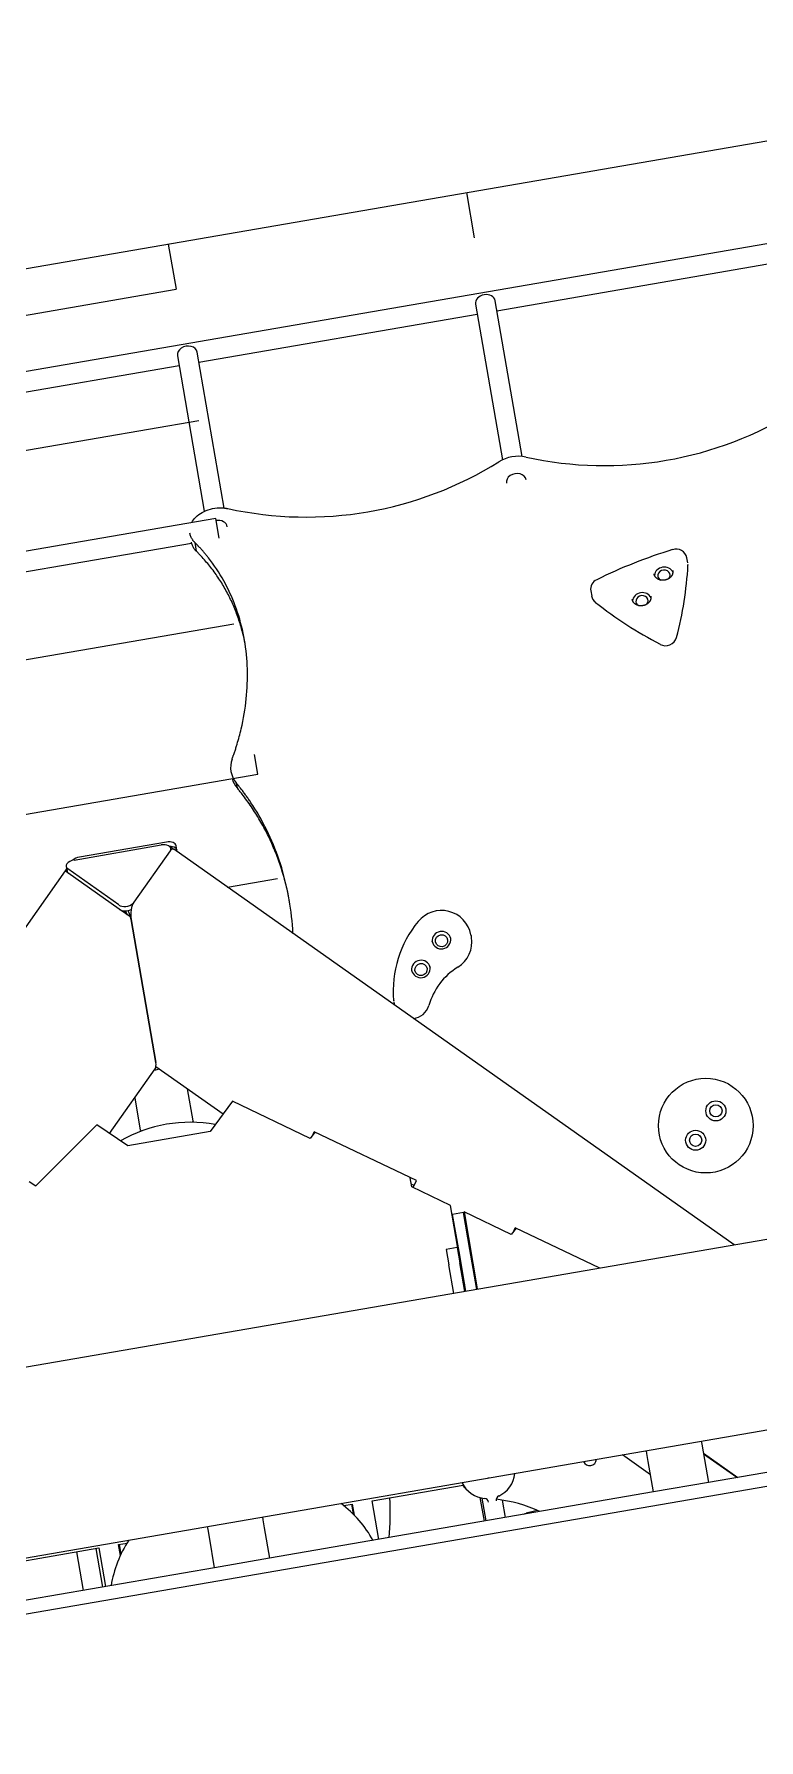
# Model space of a CAD drawing. Header units: millimetres. Extents: x 246416442 to 246896683, y 7418963194 to 7419503218.
# Drawn here: x 246835323 to 246835974, y 7419446325 to 7419447855 of the extents above; entities that cross this region are included whole.
import ezdxf
from ezdxf.lldxf.tags import DXFTag

# ---------------------------------------------------------------- set-up
doc = ezdxf.new("R2010")
doc.units = ezdxf.units.MM
for name, color, linetype in [('L-EDGE-CONCRETE', 1, 'CONCRETE_EDGE_SHORT'), ('L-Hatch Boundary', 1, 'Continuous'), ('L-X-E-PLAY', 9, 'Continuous')]:
    doc.layers.add(name, color=color, linetype=linetype)
doc.layers.add('L-SUB-SOIL DRAINAGE', color=170, linetype='SUBSOIL', lineweight=20)
doc.styles.get("Standard").update_dxf_attribs({"font": 'arial.ttf'})
doc.linetypes.add('CONCRETE_EDGE_SHORT', pattern='A,0.5,-0.2,["CE",Standard,S=0.1,R=0,X=-0.05,Y=-0.05],-0.2', length=0.9)
tags = doc.linetypes.add('SUBSOIL', pattern='A,12.7,-5.08,["SSD",Standard,S=2.54,R=0,X=-2.54,Y=-1.27],-6.35', length=24.13).pattern_tags.tags
tags[6] = DXFTag(74, 10)

# ---------------------------------------------------------------- blocks, each defined once
blk = doc.blocks.new('Kubus Triple - Moduplay')
at = {"layer": 'L-X-E-PLAY', "lineweight": 25}
for p, q in [((-141514.2, -694674), (-139612, -694674)), ((-141514.2, -694674), (-139612, -694674)), ((-141514.2, -694674), (-139612, -694674)), ((-141514.2, -694674), (-139612, -694674)), ((-141514.2, -694674), (-139612, -694674)), ((-140427.2, -694674), (-140427.2, -694715.2)), ((-140427.2, -694674), (-140427.2, -694715.2)), ((-140427.2, -694674), (-140427.2, -694715.2)), ((-140427.2, -694674), (-140427.2, -694715.2)), ((-140427.2, -694674), (-140427.2, -694715.2)), ((-140155.5, -694674), (-140155.5, -694715.2)), ((-140155.5, -694674), (-140155.5, -694715.2)), ((-140155.5, -694674), (-140155.5, -694715.2)), ((-140155.5, -694674), (-140155.5, -694715.2)), ((-140155.5, -694674), (-140155.5, -694715.2)), ((-141514.2, -694715.2), (-140427.2, -694715.2)), ((-141514.2, -694715.2), (-140427.2, -694715.2)), ((-141514.2, -694715.2), (-140427.2, -694715.2)), ((-141514.2, -694715.2), (-140427.2, -694715.2)), ((-141514.2, -694715.2), (-140427.2, -694715.2)), ((-139637, -694765.1), (-141489.2, -694765.1)), ((-140690, -694783.1), (-140436.1, -694783.1)), ((-140436.1, -694774.1), (-140436.1, -694915.8)), ((-140418.1, -694915.9), (-140418.1, -694774.1)), ((-140418.1, -694783.1), (-140164.5, -694783.1)), ((-140164.5, -694774.1), (-140164.5, -694915.8)), ((-140146.5, -694915.8), (-140146.5, -694774.1)), ((-140146.5, -694783.1), (-139892.7, -694783.1)), ((-141514.2, -694834.5), (-140427.2, -694834.5)), ((-141514.2, -694834.5), (-140427.2, -694834.5)), ((-141514.2, -694834.5), (-140427.2, -694834.5)), ((-141514.2, -694834.5), (-140427.2, -694834.5)), ((-141514.2, -694834.5), (-140427.2, -694834.5)), ((-140427.1, -694923.9), (-141489.2, -694923.9)), ((-140427.1, -694941.9), (-140427.1, -694923.9)), ((-140690, -694941.9), (-140452.2, -694941.9)), ((-140449.3, -694941.8), (-140449.3, -694949.7)), ((-141514.2, -695019.7), (-140427.2, -695019.7)), ((-141514.2, -695019.7), (-140427.2, -695019.7)), ((-141514.2, -695019.7), (-140427.2, -695019.7)), ((-141514.2, -695019.7), (-140427.2, -695019.7)), ((-141514.2, -695019.7), (-140427.2, -695019.7)), ((-140016.1, -695035.3), (-140016.1, -695030.5)), ((-140106.2, -695045.1), (-140106.2, -695050)), ((-140428.9, -695156.4), (-140428.9, -695138.4)), ((-140690, -695156.4), (-140428.9, -695156.4)), ((-140449.3, -695160.7), (-140449.3, -695165.4)), ((-140614.2, -695212.6), (-141047.1, -695645.5)), ((-140612.5, -695210.9), (-140614.2, -695212.6)), ((-140612.1, -695214.7), (-140614.2, -695212.6)), ((-140612.4, -695213.7), (-140612.9, -695213.7)), ((-140612.5, -695208.9), (-140612.5, -695213)), ((-140572.1, -695254.7), (-140612.1, -695214.7)), ((-140571.8, -695250.9), (-140611.4, -695211.2)), ((-140604.5, -695204.3), (-140525.2, -695204.3)), ((-140520, -695202.6), (-140599.3, -695202.6)), ((-140518.1, -695210.7), (-140558.1, -695250.7)), ((-140517.2, -695209.9), (-140517.2, -695208.9)), ((-140079.1, -695645.5), (-140514.6, -695210)), ((-140512, -695211.3), (-140512, -695207.2)), ((-140563.2, -695263.6), (-140572.1, -695254.7)), ((-140473, -695251.6), (-140427.2, -695251.6)), ((-140473, -695251.6), (-140427.2, -695251.6)), ((-140473, -695251.6), (-140427.2, -695251.6)), ((-140473, -695251.6), (-140427.2, -695251.6)), ((-140473, -695251.6), (-140427.2, -695251.6)), ((-140563.1, -695395.7), (-140563.1, -695265.7)), ((-140563.1, -695265.7), (-140563.1, -695395.7)), ((-140264.6, -695333), (-140264.6, -695331.3)), ((-140343.2, -695378.7), (-140343.2, -695380.4)), ((-140563.6, -695399.3), (-140511.4, -695451.5)), ((-140614.9, -695451.5), (-140564.6, -695401.3)), ((-140587.2, -695423.9), (-140587.2, -695453.2)), ((-140539, -695453.2), (-140539, -695423.9)), ((-140688.1, -695486.5), (-140624.9, -695441.8)), ((-140600.6, -695465.2), (-140624.9, -695441.8)), ((-140501.3, -695441.8), (-140525.6, -695465.2)), ((-140438.1, -695486.5), (-140501.3, -695441.8)), ((-140586.2, -695454.2), (-140587.2, -695453.2)), ((-140539, -695453.2), (-140540.1, -695454.2)), ((-140525.6, -695465.2), (-140600.6, -695465.2)), ((-140693.3, -695481.8), (-140688.1, -695486.5)), ((-140433, -695481.8), (-140438.1, -695486.5)), ((-140435.3, -695483.9), (-140433.6, -695481.3)), ((-140350.5, -695540.1), (-140433.6, -695481.3)), ((-140433.1, -695481.9), (-140433, -695481.7)), ((-140355.6, -695544.9), (-140355.6, -695536.5)), ((-140353.1, -695544.1), (-140355.6, -695542.3)), ((-140324.1, -695567.2), (-140355.6, -695544.9)), ((-140354.3, -695545.8), (-140350.5, -695540.1)), ((-140324.1, -695645.1), (-140324.1, -695567.2)), ((-140313.6, -695575.6), (-140323.6, -695575.6)), ((-140323.6, -695609.3), (-140323.6, -695575.6)), ((-140313.6, -695609.3), (-140313.6, -695575.6)), ((-140274.7, -695602.1), (-140313.1, -695575)), ((-140313.1, -695575), (-140313.1, -695645.1)), ((-140269.6, -695597.3), (-140274.7, -695602.1)), ((-140271.9, -695599.5), (-140270.2, -695596.9)), ((-140201.5, -695645.5), (-140270.2, -695596.9)), ((-140269.8, -695597.5), (-140269.6, -695597.3)), ((-140334.6, -695605.5), (-140334.6, -695619.5)), ((-140324.6, -695605.5), (-140334.6, -695605.5)), ((-140324.6, -695605.5), (-140324.6, -695619.5)), ((-140323.6, -695645.5), (-140323.6, -695609.3)), ((-140313.6, -695645.5), (-140313.6, -695609.3)), ((-140334.6, -695645.5), (-140334.6, -695619.5)), ((-140324.6, -695645.5), (-140324.6, -695619.5)), ((-140324.1, -695638.8), (-140323.6, -695639.3)), ((-140323.6, -695640.2), (-140324.1, -695639.7)), ((-139466.8, -695645.5), (-141663, -695645.5)), ((-140323.6, -695645.1), (-140324.1, -695645.1)), ((-140313.1, -695645.1), (-140313.6, -695645.1)), ((-141563.7, -695814), (-139565.2, -695814)), ((-140770.8, -695816.4), (-140687.6, -695816.4)), ((-140708, -695816.4), (-140708, -695851.6)), ((-140690, -695851.6), (-140690, -695816.4)), ((-140687.6, -695816.4), (-140687.6, -695851.6)), ((-140669.6, -695826.3), (-140669.6, -695816.4)), ((-140669.6, -695816.4), (-140661.9, -695816.4)), ((-140668.9, -695825.2), (-140668.9, -695816.4)), ((-140588.1, -695816.7), (-140588.1, -695814)), ((-140588.1, -695823.8), (-140588.1, -695816.7)), ((-140588.1, -695851.6), (-140588.1, -695823.8)), ((-140538.1, -695814), (-140538.1, -695816.7)), ((-140538.1, -695816.7), (-140538.1, -695823.8)), ((-140538.1, -695823.8), (-140538.1, -695851.6)), ((-140464.3, -695816.4), (-140456.6, -695816.4)), ((-140457.4, -695816.4), (-140457.4, -695825.2)), ((-140456.6, -695816.4), (-140456.6, -695826.3)), ((-140438.6, -695851.6), (-140438.6, -695816.4)), ((-140438.6, -695816.4), (-140355.4, -695816.4)), ((-140188.1, -695835.9), (-140210, -695814)), ((-140188.1, -695816.7), (-140188.1, -695814)), ((-140188.1, -695823.8), (-140188.1, -695816.7)), ((-140188.1, -695851.6), (-140188.1, -695823.8)), ((-140138.1, -695814), (-140138.1, -695816.7)), ((-140138.1, -695816.7), (-140138.1, -695823.8)), ((-140138.1, -695823.8), (-140138.1, -695851.6)), ((-140138.1, -695824.8), (-140111.3, -695851.6)), ((-140112.2, -695851.6), (-140138.1, -695825.7)), ((-140342.6, -695830.1), (-140342.6, -695851.6)), ((-140341.1, -695830.8), (-140341.1, -695851.6)), ((-140323.1, -695851.6), (-140323.1, -695835.8)), ((-140588.1, -695851.6), (-140938.1, -695851.6)), ((-140538.1, -695851.6), (-140588.1, -695851.6)), ((-140188.1, -695851.6), (-140538.1, -695851.6)), ((-140138.1, -695851.6), (-140188.1, -695851.6)), ((-139788.1, -695851.6), (-140138.1, -695851.6)), ((-141513.5, -695863.6), (-139612.7, -695863.6)), ((-141513.5, -695863.6), (-139612.7, -695863.6))]:
    blk.add_line(p, q, dxfattribs=at)
for centre, radius in [((-140086, -695535.6), 42.5), ((-140074.8, -695524.1), 9), ((-140074.8, -695524.1), 5.5), ((-140097.2, -695547), 9), ((-140097.2, -695547), 5.5)]:
    blk.add_circle(centre, radius, dxfattribs=at)
for centre, radius, start, end in [((-140291.4, -694614.7), 326.5, 247.7705, 292.2295), ((-140155.5, -694947.8), 33.2, 68.1526, 111.8474), ((-140019.6, -694614.7), 326.5, 247.7705, 292.2295), ((-139970.4, -695473.6), 456, 97.1875, 106.4071), ((-140025.9, -695030.9), 9.79, 2.202, 99.1783), ((-140096.8, -695045.3), 9.44, 105.0428, 178.9158), ((-140332.2, -694964.5), 324.2, 335.4056, 347.0186), ((-140024.9, -695035.3), 8.8, 347.0411, 0.0494), ((-140097.2, -695049.9), 9.03, 180.2112, 222.3551), ((-139820.3, -694800), 382, 222.0819, 232.474), ((-140046.7, -695094.8), 10.4, 232.4837, 333.206), ((-140430.8, -695149.9), 21.4, 149.7411, 210.2616), ((-140431.4, -695154.8), 20.9, 184.5305, 210.6668), ((-140603.1, -695215.7), 10, 159.9442, 168.4631), ((-140603.1, -695215.7), 10, 168.4631, 169.4499), ((-140523.1, -695215.7), 10, 36.8699, 58.1719), ((-140291.7, -695331.6), 27, 1.3459, 130.9941), ((-140245.4, -695385.5), 98.1, 130.7123, 175.2278), ((-140291.6, -695330.6), 8.51, 182.7579, 357.2142), ((-140291.3, -695332.9), 26.7, 291.9013, 359.2085), ((-140314.2, -695352.9), 8.51, 182.7579, 357.2142), ((-140259, -695412.9), 59.6, 112.0075, 154.3806), ((-140328.1, -695378.6), 15.1, 175.2589, 180.1227), ((-140327.2, -695380.2), 16, 180.6798, 184.4558), ((-140327.2, -695380.2), 16, 265.487, 334.3119), ((-140563.1, -695576.2), 124.1, 69.6697, 110.3303), ((-140670.9, -695786), 250.5, 344.8155, 353.0178), ((-140332.1, -695807.4), 25, 195.2601, 255.3215), ((-140333.6, -695805.2), 25, 206.744, 216.7906), ((-140332.1, -695807.4), 6.6, 265.5437, 274.4563), ((-140332.1, -695807.4), 25, 284.6785, 344.7398), ((-140239.6, -695812.7), 6, 192.388, 347.612), ((-140339.6, -695835.4), 4, 359.9535, 74.7911), ((-140324.6, -695835.4), 4, 105.1563, 180.047), ((-140363.3, -695954.1), 125, 55.1337, 73.7718), ((-140303.1, -695861), 10, 95.708, 109.8609), ((-140272.1, -696170.7), 321.3, 93.8877, 95.708)]:
    blk.add_arc(centre, radius, start, end, dxfattribs=at)
for centre, major_axis, ratio, start_param, end_param in [((-140427.1, -694774.1), (9, 0), 0.785771, 6.283184, 9.424778), ((-140155.5, -694774.1), (-9, 0), 0.783619, 3.141593, 6.283184), ((-140427.1, -694932.9), (9, 0), 0.785771, 6.283184, 7.853982), ((-140155.5, -694937), (-9, 0), 0.783619, 3.141591, 6.283187), ((-140039.1, -695042.7), (8.5, 0), 0.874335, 0.200462, 2.940948), ((-140039.1, -695042.7), (-5.5, 0), 0.874335, 2.3118, 6.283183), ((-140039.1, -695042.7), (-5.5, 0), 0.874335, 6.283183, 7.112546), ((-140062.4, -695061.9), (8.5, 0), 0.874335, 0.200462, 2.940948), ((-140062.4, -695061.9), (-5.5, 0), 0.874335, 2.3118, 6.283185), ((-140062.4, -695061.9), (-5.5, 0), 0.874335, 0, 0.829361), ((-140608.1, -695220.7), (2.6, -11.1), 0.381966, 3.661188, 3.957457), ((-140604.5, -695208.9), (8, 0), 0.57735, 1.570796, 3.665191), ((-140604.5, -695213), (8, 0), 0.57735, 3.141591, 3.665191), ((-140599.3, -695207.2), (8, 0), 0.57735, 1.570796, 2.482988), ((-140525.2, -695208.9), (-8, 0), 0.57735, 2.888388, 4.712389), ((-140520, -695207.2), (-8, 0), 0.57735, 3.141593, 4.712389), ((-140520, -695211.3), (-8, 0), 0.57735, 2.892951, 4.483389), ((-140518.1, -695220.7), (-2.6, -11.1), 0.381966, 2.909769, 3.695167), ((-140564.9, -695248.6), (8, 0), 0.57735, 3.665191, 5.528395), ((-140564.9, -695252.7), (8, 0), 0.57735, 3.665191, 5.13717), ((-140568.1, -695260.7), (-1.31, 5.57), 0.381966, 4.570331, 5.311117), ((-140568.1, -695260.7), (-2.6, 11.1), 0.381966, 4.360172, 4.928923), ((-140558.1, -695260.7), (2.6, 11.1), 0.381966, 0.553574, 2.124371), ((-140568.1, -695260.7), (2.6, -11.1), 0.381966, 1.017222, 1.21858), ((-140291.6, -695331.8), (8.5, 0), 0.984757, 0.060666, 3.082268), ((-140291.6, -695330.8), (-8.5, 0), 0.984757, 6.256662, 6.283185), ((-140291.6, -695330.8), (-8.5, 0), 0.984757, 0, 0.027552), ((-140291.6, -695330.8), (-8.5, 0), 0.984757, 3.113538, 3.169934), ((-140291.6, -695331.3), (-27, 0), 0.984757, 3.130514, 3.152585), ((-140291.6, -695333), (-27, 0), 0.984757, 3.131001, 3.141593), ((-140314.2, -695354.1), (8.5, 0), 0.984757, 0.060666, 3.082268), ((-140314.2, -695353.1), (-8.5, 0), 0.984757, 6.256662, 6.283185), ((-140314.2, -695353.1), (-8.5, 0), 0.984757, 0, 0.027552), ((-140314.2, -695353.1), (-8.5, 0), 0.984757, 3.113538, 3.169934), ((-140568.1, -695390.7), (-2.6, 11.1), 0.381966, 3.373416, 4.158815), ((-140563.1, -695399.4), (5, 0), 0.57735, 4.260842, 5.163935), ((-140563.1, -695884.6), (-125, 0), 0.890605, 5.596418, 5.982152), ((-140563.1, -695884.6), (-125, 0), 0.890605, 3.442626, 3.82836)]:
    blk.add_ellipse(centre, major_axis=major_axis, ratio=ratio, start_param=start_param, end_param=end_param, dxfattribs=at)
for centre in [(-140291.6, -695331.8), (-140314.2, -695354.1)]:
    blk.add_ellipse(centre, major_axis=(-5.5, 0), ratio=0.984757, dxfattribs=at)
for points, knots in [([(-140449, -694923.9), (-140447.9, -694922.4), (-140446.4, -694921), (-140442.7, -694918.4), (-140440.5, -694917.2), (-140435.7, -694915.6), (-140433.1, -694915), (-140427.7, -694914.5), (-140425, -694914.6), (-140421.7, -694915), (-140421.1, -694915.2), (-140419.8, -694915.4), (-140419.1, -694915.6), (-140417.9, -694915.9), (-140417.3, -694916.1), (-140416.5, -694916.4), (-140416.4, -694916.4), (-140416.2, -694916.5), (-140416.1, -694916.5), (-140416, -694916.6), (-140415.9, -694916.6), (-140415.9, -694916.6), (-140415.8, -694916.6), (-140415.8, -694916.6), (-140415.8, -694916.6), (-140415.6, -694916.7), (-140415.3, -694916.8), (-140414.9, -694917)], [0, 0, 0, 0, 0.182887, 0.182887, 0.387165, 0.387165, 0.591444, 0.591444, 0.795722, 0.795722, 0.846791, 0.846791, 0.897861, 0.897861, 0.94893, 0.94893, 0.961698, 0.961698, 0.968082, 0.968082, 0.971273, 0.971273, 0.972869, 0.972869, 0.974465, 0.974465, 1, 1, 1, 1]), ([(-140449.3, -694941.8), (-140449.4, -694941.6), (-140449.5, -694941.5), (-140449.6, -694941.3), (-140449.7, -694941.3), (-140449.7, -694941.2), (-140449.7, -694941.2), (-140449.7, -694941.2), (-140449.7, -694941.2), (-140449.8, -694941.1), (-140449.8, -694941.1), (-140449.9, -694940.9), (-140450.1, -694940.7), (-140450.3, -694940.2), (-140450.5, -694940), (-140450.7, -694939.5), (-140450.8, -694939.3), (-140451.3, -694938.1), (-140451.7, -694937.1), (-140452.1, -694935.1), (-140452.2, -694934), (-140452.2, -694933)], [0, 0, 0, 0, 0.041256, 0.041256, 0.061885, 0.061885, 0.072199, 0.072199, 0.077356, 0.077356, 0.082513, 0.082513, 0.165026, 0.165026, 0.247538, 0.247538, 0.330051, 0.330051, 0.660103, 0.660103, 1, 1, 1, 1]), ([(-140449.3, -694949.7), (-140449.5, -694949.5), (-140449.8, -694949.1), (-140450.2, -694948.4), (-140450.6, -694947.7), (-140451.3, -694946.3), (-140452, -694944.1), (-140452.2, -694942.1), (-140452.2, -694941.1), (-140452.2, -694941.1)], [0, 0, 0, 0, 0.082654, 0.165269, 0.247892, 0.330487, 0.660392, 0.990168, 1, 1, 1, 1]), ([(-140449.3, -695139.1), (-140449.1, -695138.8), (-140449, -695138.5), (-140448.7, -695138.1), (-140448.7, -695138), (-140448.6, -695137.8), (-140448.5, -695137.8), (-140448.5, -695137.7), (-140448.5, -695137.7), (-140448.5, -695137.6), (-140448.5, -695137.6), (-140448.5, -695137.6), (-140448.4, -695137.6), (-140448.3, -695137.3), (-140448.1, -695137), (-140447.9, -695136.6), (-140447.8, -695136.5), (-140447.7, -695136.3), (-140447.7, -695136.3), (-140447.6, -695136.2), (-140447.6, -695136.1), (-140447.3, -695135.5), (-140447, -695135), (-140446.4, -695134), (-140446.1, -695133.5), (-140445.3, -695131.9), (-140444.7, -695130.8), (-140443.9, -695129.3), (-140443.6, -695128.7), (-140443.1, -695127.7), (-140442.9, -695127.2), (-140440.5, -695122.5), (-140438.5, -695118.2), (-140433.1, -695105.4), (-140430, -695096.7), (-140422.7, -695070.6), (-140420.2, -695053), (-140420.2, -695018.6), (-140422.7, -695001.9), (-140430, -694978.1), (-140433.1, -694970.5), (-140437.6, -694961.2), (-140438.6, -694959.4), (-140440, -694956.7), (-140440.5, -694955.8), (-140441.3, -694954.4), (-140441.6, -694954), (-140442.1, -694953.1), (-140442.3, -694952.7), (-140443.1, -694951.3), (-140443.6, -694950.5), (-140444.5, -694949.1), (-140444.7, -694948.7), (-140445.3, -694947.8), (-140445.6, -694947.4), (-140446.1, -694946.5), (-140446.4, -694946.1), (-140446.9, -694945.4), (-140447, -694945.2), (-140447.2, -694944.9), (-140447.3, -694944.8), (-140447.4, -694944.6), (-140447.4, -694944.6), (-140447.5, -694944.5), (-140447.5, -694944.4), (-140447.7, -694944.2), (-140447.8, -694944), (-140448, -694943.6), (-140448.1, -694943.5), (-140448.2, -694943.4), (-140448.3, -694943.3), (-140448.3, -694943.2), (-140448.4, -694943.2), (-140448.4, -694943.2), (-140448.4, -694943.1), (-140448.4, -694943.1), (-140448.4, -694943.1), (-140448.6, -694942.8), (-140448.9, -694942.4), (-140449.3, -694941.8)], [0, 0, 0, 0, 0.003906, 0.003906, 0.005859, 0.005859, 0.006836, 0.006836, 0.007324, 0.007324, 0.007568, 0.007568, 0.007812, 0.007812, 0.011719, 0.011719, 0.013672, 0.013672, 0.014648, 0.014648, 0.015625, 0.015625, 0.023438, 0.023438, 0.03125, 0.03125, 0.046875, 0.046875, 0.054688, 0.054688, 0.0625, 0.0625, 0.125, 0.125, 0.25, 0.25, 0.5, 0.5, 0.75, 0.75, 0.875, 0.875, 0.90625, 0.90625, 0.921875, 0.921875, 0.929688, 0.929688, 0.9375, 0.9375, 0.953125, 0.953125, 0.960938, 0.960938, 0.96875, 0.96875, 0.976562, 0.976562, 0.980469, 0.980469, 0.982422, 0.982422, 0.983398, 0.983398, 0.984375, 0.984375, 0.988281, 0.988281, 0.990234, 0.990234, 0.991211, 0.991211, 0.991699, 0.991699, 0.991943, 0.991943, 0.992188, 0.992188, 1, 1, 1, 1]), ([(-140420.2, -695039.1), (-140420.2, -695035.9), (-140420.6, -695028.6), (-140421.9, -695017.3), (-140424.2, -695005.1), (-140427.4, -694993.3), (-140431.5, -694981.8), (-140436.6, -694970.6), (-140441.5, -694961.7), (-140445.3, -694955.6), (-140447.3, -694952.7), (-140448.4, -694951), (-140449, -694950.1), (-140449.3, -694949.7)], [0, 0, 0, 0, 0.096086, 0.225138, 0.354204, 0.483291, 0.612407, 0.741557, 0.870747, 0.935367, 0.967682, 0.98384, 1, 1, 1, 1]), ([(-140030.6, -695039.8), (-140030.6, -695039.9), (-140030.6, -695040), (-140030.6, -695040.2), (-140030.6, -695040.4), (-140030.7, -695040.7), (-140030.7, -695040.9), (-140030.8, -695041.1), (-140030.8, -695041.3), (-140030.9, -695041.6), (-140031, -695041.8), (-140031, -695042), (-140031.1, -695042.2), (-140031.2, -695042.5), (-140031.3, -695042.7), (-140031.4, -695042.9), (-140031.6, -695043.1), (-140031.7, -695043.3), (-140031.8, -695043.5), (-140032, -695043.7), (-140032.1, -695043.9), (-140032.3, -695044.1), (-140032.5, -695044.3), (-140032.6, -695044.4), (-140032.8, -695044.6), (-140033, -695044.8), (-140033.2, -695044.9), (-140033.4, -695045.1), (-140033.6, -695045.3), (-140033.8, -695045.4), (-140034, -695045.5), (-140034.3, -695045.7), (-140034.5, -695045.8), (-140034.7, -695045.9), (-140034.9, -695046.1), (-140035.2, -695046.2), (-140035.4, -695046.3), (-140035.7, -695046.4), (-140035.9, -695046.5), (-140036.2, -695046.5), (-140036.4, -695046.6), (-140036.7, -695046.7), (-140037, -695046.7), (-140037.2, -695046.8), (-140037.5, -695046.8), (-140037.8, -695046.9), (-140038.1, -695046.9), (-140038.3, -695046.9), (-140038.6, -695047), (-140038.9, -695047), (-140039.1, -695047), (-140039.4, -695047), (-140039.7, -695047), (-140040, -695046.9), (-140040.2, -695046.9), (-140040.5, -695046.9), (-140040.8, -695046.8), (-140041, -695046.8), (-140041.3, -695046.7), (-140041.6, -695046.7), (-140041.8, -695046.6), (-140042.1, -695046.5), (-140042.4, -695046.4), (-140042.6, -695046.3), (-140042.8, -695046.2), (-140043.1, -695046.1), (-140043.3, -695046), (-140043.6, -695045.9), (-140043.8, -695045.8), (-140044, -695045.7), (-140044.2, -695045.5), (-140044.5, -695045.4), (-140044.7, -695045.2), (-140044.9, -695045.1), (-140045.1, -695044.9), (-140045.3, -695044.8), (-140045.4, -695044.6), (-140045.6, -695044.4), (-140045.8, -695044.2), (-140046, -695044), (-140046.1, -695043.9), (-140046.3, -695043.7), (-140046.4, -695043.5), (-140046.6, -695043.3), (-140046.7, -695043.1), (-140046.8, -695042.9), (-140046.9, -695042.6), (-140047, -695042.4), (-140047.1, -695042.2), (-140047.2, -695042), (-140047.3, -695041.8), (-140047.4, -695041.6), (-140047.4, -695041.3), (-140047.5, -695041.1), (-140047.5, -695040.9), (-140047.6, -695040.6), (-140047.6, -695040.4), (-140047.6, -695040.2), (-140047.6, -695040), (-140047.6, -695039.9), (-140047.6, -695039.8)], [0, 0, 0, 0, 0.007557, 0.018215, 0.02887, 0.039518, 0.050157, 0.060783, 0.071392, 0.081983, 0.092552, 0.1031, 0.113623, 0.124121, 0.134594, 0.145041, 0.155463, 0.165859, 0.17623, 0.186578, 0.196903, 0.207206, 0.217488, 0.227751, 0.237995, 0.248223, 0.258435, 0.268632, 0.278816, 0.288987, 0.299148, 0.309298, 0.319439, 0.329572, 0.339697, 0.349816, 0.359928, 0.370035, 0.380138, 0.390236, 0.400331, 0.410422, 0.420511, 0.430597, 0.44068, 0.450762, 0.460843, 0.470922, 0.480999, 0.491076, 0.501152, 0.511228, 0.521303, 0.531379, 0.541454, 0.551529, 0.561605, 0.571681, 0.581759, 0.591838, 0.601918, 0.612, 0.622084, 0.632172, 0.642262, 0.652356, 0.662454, 0.672558, 0.682666, 0.692782, 0.702904, 0.713035, 0.723174, 0.733324, 0.743484, 0.753657, 0.763843, 0.774044, 0.784261, 0.794494, 0.804747, 0.815018, 0.825311, 0.835626, 0.845964, 0.856326, 0.866714, 0.877127, 0.887566, 0.898031, 0.908522, 0.919039, 0.92958, 0.940145, 0.950731, 0.961336, 0.971958, 0.982594, 0.993241, 1, 1, 1, 1]), ([(-140053.9, -695059), (-140053.9, -695059.1), (-140053.9, -695059.2), (-140053.9, -695059.4), (-140053.9, -695059.7), (-140053.9, -695059.9), (-140054, -695060.1), (-140054, -695060.4), (-140054.1, -695060.6), (-140054.1, -695060.8), (-140054.2, -695061), (-140054.3, -695061.3), (-140054.4, -695061.5), (-140054.5, -695061.7), (-140054.6, -695061.9), (-140054.7, -695062.1), (-140054.8, -695062.3), (-140054.9, -695062.5), (-140055.1, -695062.7), (-140055.2, -695062.9), (-140055.4, -695063.1), (-140055.5, -695063.3), (-140055.7, -695063.5), (-140055.9, -695063.7), (-140056.1, -695063.8), (-140056.2, -695064), (-140056.4, -695064.2), (-140056.6, -695064.3), (-140056.8, -695064.5), (-140057.1, -695064.6), (-140057.3, -695064.8), (-140057.5, -695064.9), (-140057.7, -695065), (-140057.9, -695065.2), (-140058.2, -695065.3), (-140058.4, -695065.4), (-140058.7, -695065.5), (-140058.9, -695065.6), (-140059.2, -695065.7), (-140059.4, -695065.8), (-140059.7, -695065.8), (-140059.9, -695065.9), (-140060.2, -695066), (-140060.5, -695066), (-140060.7, -695066.1), (-140061, -695066.1), (-140061.3, -695066.2), (-140061.6, -695066.2), (-140061.8, -695066.2), (-140062.1, -695066.2), (-140062.4, -695066.2), (-140062.7, -695066.2), (-140062.9, -695066.2), (-140063.2, -695066.2), (-140063.5, -695066.2), (-140063.7, -695066.1), (-140064, -695066.1), (-140064.3, -695066), (-140064.6, -695066), (-140064.8, -695065.9), (-140065.1, -695065.8), (-140065.3, -695065.8), (-140065.6, -695065.7), (-140065.8, -695065.6), (-140066.1, -695065.5), (-140066.3, -695065.4), (-140066.6, -695065.3), (-140066.8, -695065.1), (-140067, -695065), (-140067.3, -695064.9), (-140067.5, -695064.8), (-140067.7, -695064.6), (-140067.9, -695064.5), (-140068.1, -695064.3), (-140068.3, -695064.2), (-140068.5, -695064), (-140068.7, -695063.8), (-140068.9, -695063.6), (-140069, -695063.5), (-140069.2, -695063.3), (-140069.4, -695063.1), (-140069.5, -695062.9), (-140069.7, -695062.7), (-140069.8, -695062.5), (-140069.9, -695062.3), (-140070, -695062.1), (-140070.2, -695061.9), (-140070.3, -695061.7), (-140070.4, -695061.5), (-140070.4, -695061.2), (-140070.5, -695061), (-140070.6, -695060.8), (-140070.7, -695060.6), (-140070.7, -695060.3), (-140070.8, -695060.1), (-140070.8, -695059.9), (-140070.8, -695059.6), (-140070.8, -695059.4), (-140070.9, -695059.2), (-140070.9, -695059.1), (-140070.9, -695059)], [0, 0, 0, 0, 0.007557, 0.018215, 0.02887, 0.039518, 0.050157, 0.060783, 0.071392, 0.081983, 0.092552, 0.1031, 0.113623, 0.124121, 0.134594, 0.145041, 0.155463, 0.165859, 0.17623, 0.186578, 0.196903, 0.207206, 0.217488, 0.227751, 0.237995, 0.248223, 0.258435, 0.268632, 0.278816, 0.288987, 0.299148, 0.309298, 0.319439, 0.329572, 0.339697, 0.349816, 0.359928, 0.370035, 0.380138, 0.390236, 0.400331, 0.410422, 0.420511, 0.430597, 0.44068, 0.450762, 0.460843, 0.470922, 0.480999, 0.491076, 0.501152, 0.511228, 0.521303, 0.531379, 0.541454, 0.551529, 0.561605, 0.571681, 0.581759, 0.591838, 0.601918, 0.612, 0.622084, 0.632172, 0.642262, 0.652356, 0.662454, 0.672558, 0.682666, 0.692782, 0.702904, 0.713035, 0.723174, 0.733324, 0.743484, 0.753657, 0.763843, 0.774044, 0.784261, 0.794494, 0.804747, 0.815018, 0.825311, 0.835626, 0.845964, 0.856326, 0.866714, 0.877127, 0.887566, 0.898031, 0.908522, 0.919039, 0.92958, 0.940145, 0.950731, 0.961336, 0.971958, 0.982594, 0.993241, 1, 1, 1, 1]), ([(-140422.1, -695302.6), (-140420.8, -695292.5), (-140420.2, -695282.4), (-140420.2, -695252.6), (-140422.6, -695233), (-140430, -695204.8), (-140433.1, -695195.6), (-140437.6, -695184.4), (-140438.6, -695182.2), (-140440, -695178.9), (-140440.5, -695177.8), (-140441.3, -695176.2), (-140441.5, -695175.6), (-140442.1, -695174.5), (-140442.3, -695174), (-140443.1, -695172.4), (-140443.6, -695171.3), (-140444.5, -695169.7), (-140444.7, -695169.2), (-140445.3, -695168.1), (-140445.6, -695167.6), (-140446.1, -695166.5), (-140446.4, -695166), (-140446.9, -695165.2), (-140447, -695164.9), (-140447.2, -695164.5), (-140447.3, -695164.4), (-140447.4, -695164.2), (-140447.4, -695164.1), (-140447.5, -695164), (-140447.5, -695163.9), (-140447.7, -695163.6), (-140447.8, -695163.4), (-140448, -695163), (-140448.1, -695162.9), (-140448.2, -695162.7), (-140448.3, -695162.6), (-140448.3, -695162.5), (-140448.4, -695162.4), (-140448.4, -695162.4), (-140448.4, -695162.4), (-140448.4, -695162.3), (-140448.4, -695162.3), (-140448.6, -695162), (-140448.9, -695161.4), (-140449.3, -695160.7)], [0, 0, 0, 0, 0.201931, 0.201931, 0.600965, 0.600965, 0.800483, 0.800483, 0.850362, 0.850362, 0.875302, 0.875302, 0.887772, 0.887772, 0.900241, 0.900241, 0.925181, 0.925181, 0.937651, 0.937651, 0.950121, 0.950121, 0.962591, 0.962591, 0.968825, 0.968825, 0.971943, 0.971943, 0.973502, 0.973502, 0.97506, 0.97506, 0.981295, 0.981295, 0.984413, 0.984413, 0.985971, 0.985971, 0.986751, 0.986751, 0.98714, 0.98714, 0.98753, 0.98753, 1, 1, 1, 1]), ([(-140420.2, -695273.9), (-140420.2, -695269.5), (-140420.5, -695260.3), (-140421.9, -695246.3), (-140424.2, -695232), (-140427.4, -695218), (-140431.5, -695204.3), (-140436.6, -695190.9), (-140441.5, -695180), (-140445.3, -695172.6), (-140447.3, -695169), (-140448.4, -695166.9), (-140449, -695165.9), (-140449.3, -695165.4)], [0, 0, 0, 0, 0.113217, 0.239823, 0.366443, 0.493084, 0.619753, 0.746455, 0.873197, 0.936592, 0.968294, 0.984147, 1, 1, 1, 1])]:
    blk.add_open_spline(points, degree=3, knots=knots, dxfattribs=at)

msp = doc.modelspace()

# ---------------------------------------------------------------- linework, layer by layer
at = {"layer": 'L-EDGE-CONCRETE', "ltscale": 25, "const_width": 200, "flags": 128}
msp.add_lwpolyline([(246831957.2, 7419447164.2, -0.197115), (246835657.4, 7419449666.7)], format="xyb", dxfattribs=at)
at = {"layer": 'L-Hatch Boundary'}
msp.add_arc((246837109.1, 7419443602.6), 6285, 47.96542, 198.07766, dxfattribs=at)
at = {"layer": 'L-SUB-SOIL DRAINAGE', "ltscale": 0.75, "flags": 128}
msp.add_lwpolyline([(246836375.8, 7419368838, 0.049859), (246836452.7, 7419367265, 1.020543), (246838457.4, 7419363126.5, 0.507423), (246850958.7, 7419364620.6, 0.34783), (246860630.1, 7419364185, 0.95316), (246871514.2, 7419375336.2, 0.546089), (246865357.3, 7419391537), (246864331.6, 7419392202.5, 0.150991), (246858079.6, 7419390951.1, -0.535883), (246847993.3, 7419386178.8, -0.984857), (246841094.3, 7419392263.5, 0.048323), (246837369.4, 7419394790.3, -0.782041), (246859516.8, 7419399812.1, 0.326657), (246863339.2, 7419409468.3, 2.547694), (246851636.6, 7419416690.1, 0.258508), (246846203.9, 7419412601.5), (246842481.4, 7419417148.5), (246849924.6, 7419423239.5, 0.226894), (246850840.6, 7419425193.4), (246863936.9, 7419436077.3, 0.937903), (246860987.8, 7419443087, 0.16139), (246859063.4, 7419444536.1, 0.543513), (246850931.8, 7419449690.9, 0.965246), (246840526, 7419449656.9, 0.686425), (246830418.6, 7419442236.6), (246830214.5, 7419441333.6, 0.069561), (246826929.1, 7419442860.9), (246826948.5, 7419447931.5)], format="xyb", dxfattribs=at)

# ---------------------------------------------------------------- block references
at = {"layer": 'L-X-E-PLAY', "rotation": 9.786989520025928}
msp.add_blockref('Kubus Triple - Moduplay', (246855742.7, 7420156101.6), dxfattribs=at)
msp.add_blockref('Kubus Triple - Moduplay', (246855742.7, 7420156101.6), dxfattribs=at)

doc.saveas('drawing.dxf')
